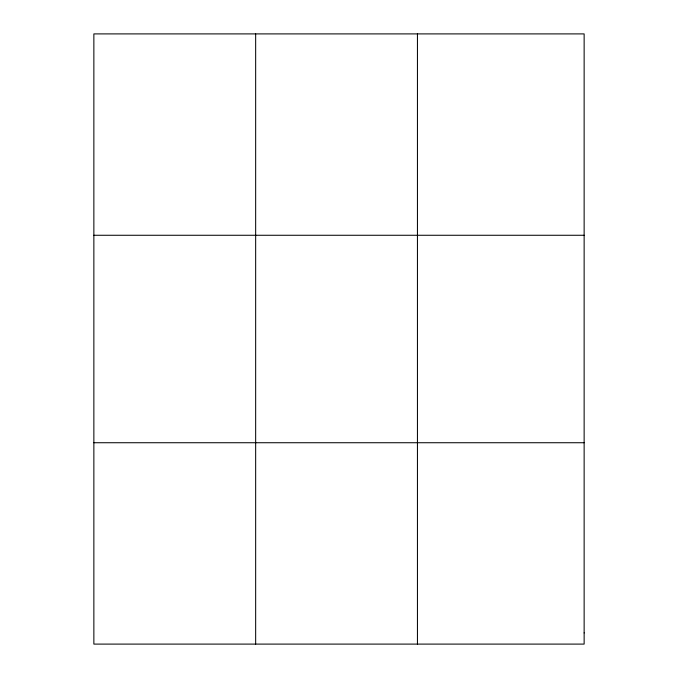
<?xml version="1.0" encoding="UTF-8"?>
<svg xmlns="http://www.w3.org/2000/svg" width="678" height="678" viewBox="0 0 678 678"><rect width="100%" height="100%" fill="white"/><g stroke="black" fill="none" stroke-linecap="round" stroke-linejoin="round"><path stroke-width="1.02" d="M93.861 235.266L584.139 235.266M93.861 442.734L584.139 442.734M417.445 33.9L417.445 644.1M255.657 33.9L255.657 644.1M584.139 632.913L584.139 644.1L93.861 644.1L93.861 33.9L584.139 33.9L584.139 632.913"/></g></svg>
